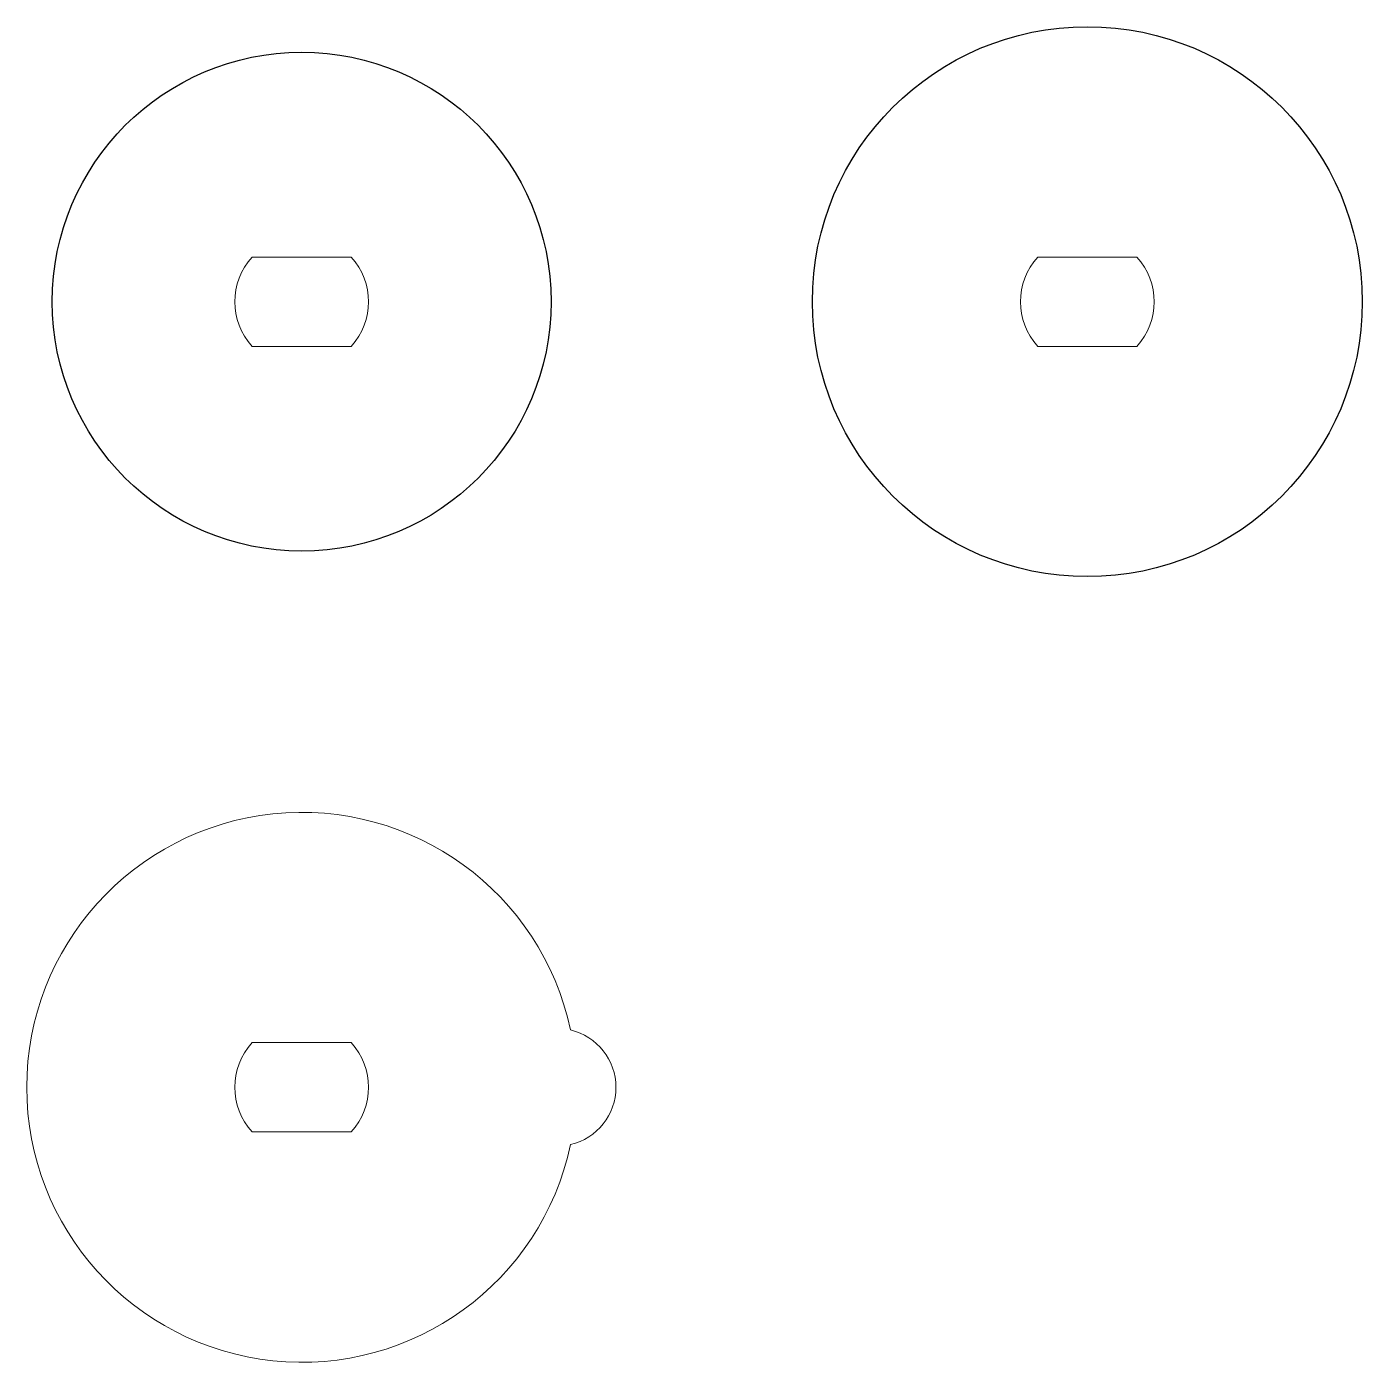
# Model space of a CAD drawing. Header units: inches. Extents: x -14 to 54, y -54 to 14.
import ezdxf

# ---------------------------------------------------------------- set-up
doc = ezdxf.new("R2010")
doc.units = ezdxf.units.IN
doc.layers.get('0').update_dxf_attribs({"linetype": 'CONTINUOUS', "lineweight": 25, "true_color": 0x000000})
doc.layers.add('cut', color=7, linetype='CONTINUOUS', lineweight=0, true_color=0x000000)
doc.layers.add('trigger', color=7, linetype='CONTINUOUS', lineweight=0, true_color=0x000000)

# ---------------------------------------------------------------- blocks, each defined once
blk = doc.blocks.new('gm3-shaft')
at = {"layer": 'cut'}
for p, q in [((-2.527, 2.275), (2.527, 2.275)), ((2.527, -2.275), (-2.527, -2.275))]:
    blk.add_line(p, q, dxfattribs=at)
for start, end in [(138.001, 221.999), (318.001, 41.999)]:
    blk.add_arc((0, 0), 3.4, start, end, dxfattribs=at)

msp = doc.modelspace()

# ---------------------------------------------------------------- linework, layer by layer
for centre, radius in [((40, 0), 14), ((0, 0), 12.7)]:
    msp.add_circle(centre, radius)
at = {"layer": 'trigger'}
for centre, radius, start, end in [((0, -40), 14, 12.03457, 347.96543), ((13, -40), 3, 283.34236, 76.65764)]:
    msp.add_arc(centre, radius, start, end, dxfattribs=at)

# ---------------------------------------------------------------- block references
for p in [(0, 0), (40, 0)]:
    msp.add_blockref('gm3-shaft', p)
msp.add_blockref('gm3-shaft', (0, -40), dxfattribs=at)

doc.saveas('drawing.dxf')
